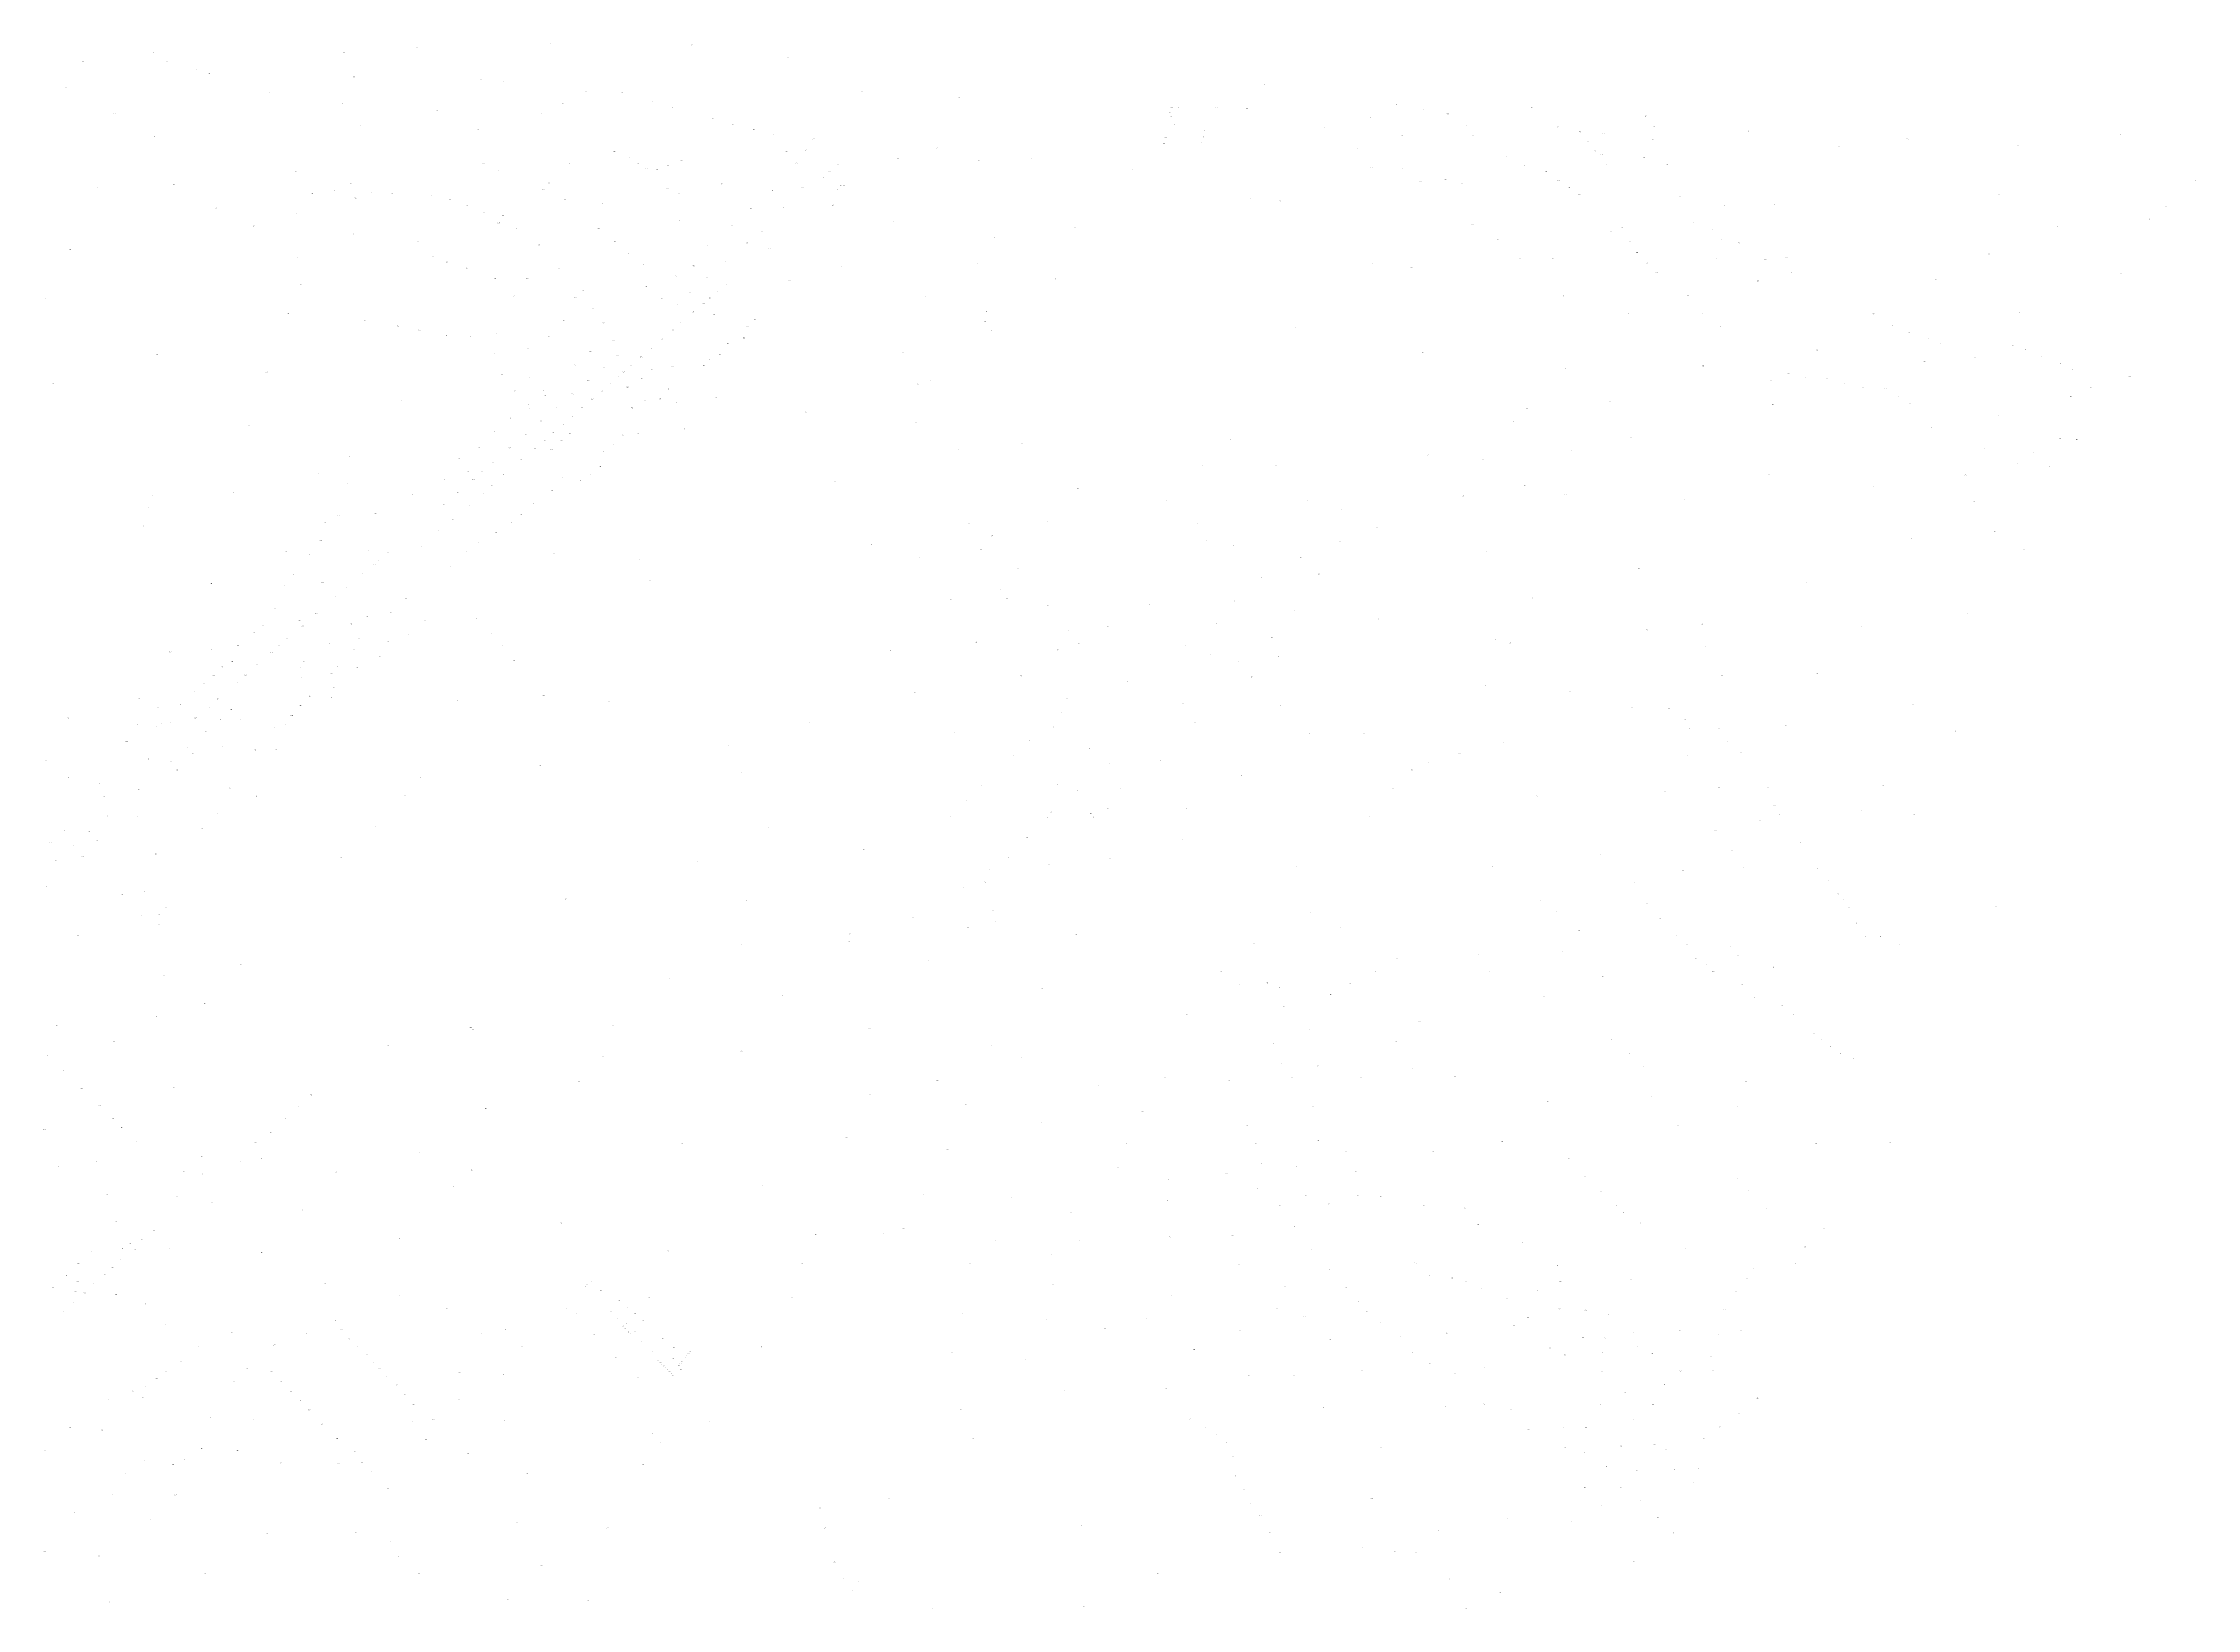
# Model space of a CAD drawing. Extents: x 212852 to 217021, y 173663 to 176722.
# Drawn here: x 214938 to 217021, y 175184 to 176699 of the extents above; entities that cross this region are included whole.
import ezdxf
from ezdxf.enums import TextEntityAlignment as Align

# ---------------------------------------------------------------- set-up
doc = ezdxf.new("R2010")
doc.units = 0
doc.header["$MEASUREMENT"] = 0
doc.layers.add('ADN', color=253, linetype='CONTINUOUS')

msp = doc.modelspace()

# ---------------------------------------------------------------- texts
at = {"layer": 'ADN'}
for s, p in [('654N', (215045.4, 176689.9)), ('648F', (215229.1, 176689.4)), ('645B', (215299.5, 176694.7)), ('635M', (215429, 176698.5)), ('633K', (215565.7, 176696.9)), ('655K', (214976.5, 176680.8)), ('654P', (215058.2, 176680.6)), ('654F', (215073.5, 176678.4)), ('654E', (215085.6, 176672.9)), ('654D', (215098.7, 176669.1)), ('627N', (215657.8, 176684.8)), ('655L', (214960.7, 176655.5)), ('653C', (215157.1, 176651)), ('648E', (215238.4, 176665.9)), ('640E', (215361.2, 176663.5)), ('637B', (215382.6, 176661.9)), ('635F', (215463.6, 176651.9)), ('633M', (215497.8, 176650.7)), ('626H', (215730.2, 176652)), ('213V3', (216118.5, 176658.5)), ('741C', (215007.1, 176630.4)), ('651D', (215227.4, 176640.3)), ('643C', (215318.7, 176633.4)), ('635L', (215420.2, 176630.9)), ('635K', (215440.5, 176640)), ('633G', (215527.7, 176641.9)), ('633C', (215547.2, 176636.4)), ('633D', (215566.3, 176631)), ('629G', (215823.7, 176646.2)), ('3B', (215927.1, 176626.2)), ('709B', (216027.4, 176631.8)), ('437B', (216028.5, 176628.1)), ('709M', (216029.4, 176636.2)), ('700E', (216035.8, 176636.1)), ('213C3', (216072.8, 176636.7)), ('213E3', (216102.5, 176635.4)), ('227L2', (216221.6, 176626.4)), ('227K2', (216246.9, 176639.5)), ('227S', (216273.8, 176634.8)), ('227G2', (216296.3, 176630.1)), ('230C', (216377.7, 176636.2)), ('269V', (216487.8, 176628.3)), ('741B', (215045.6, 176608.7)), ('651F', (215245.2, 176618.9)), ('641D', (215358.8, 176615.7)), ('633E', (215586, 176625.9)), ('627P', (215605.2, 176620)), ('627R', (215624.9, 176615.4)), ('627S', (215644.9, 176610.3)), ('628Z', (215683.1, 176605.9)), ('3D', (215967.7, 176624.6)), ('438A', (216023.5, 176607.2)), ('437G', (216032, 176620.2)), ('709C', (216060, 176607.9)), ('700G', (216061.2, 176614.2)), ('226G', (216177.2, 176617.4)), ('227Y', (216252.5, 176609.5)), ('227H2', (216313.8, 176619)), ('228M', (216321.4, 176609.6)), ('267F2', (216403.7, 176617.6)), ('267G2', (216424.3, 176612.7)), ('267K2', (216447.1, 176611.6)), ('269P', (216494.6, 176605.2)), ('269W', (216496, 176618.1)), ('270M', (216587.2, 176613.7)), ('281A', (216740.9, 176605.9)), ('531F', (216947.3, 176610.2)), ('632G2', (215469.2, 176588.4)), ('632M2', (215490.4, 176594.1)), ('632G3', (215505.9, 176587.7)), ('632F3', (215555.3, 176585.4)), ('628N', (215656.9, 176594)), ('628W', (215675.7, 176595.4)), ('629L', (215764.6, 176587.3)), ('26D', (215802.2, 176597.2)), ('26C', (215843, 176585.1)), ('26A', (215894.2, 176587)), ('119R2', (216022.1, 176601.5)), ('437H', (216033.5, 176597.5)), ('437C', (216058.6, 176602.9)), ('227M2', (216209.1, 176596.8)), ('696K2', (216352.9, 176588.7)), ('267H2', (216432, 176603.9)), ('267L2', (216438.5, 176594.3)), ('267S2', (216445.2, 176590.7)), ('269R', (216486.4, 176588.2)), ('279A', (216674.4, 176599.1)), ('282C', (216847.5, 176599.2)), ('743H', (215182.4, 176574.2)), ('767R4', (215363.8, 176582.6)), ('767G6', (215377.9, 176575.5)), ('767P4', (215408, 176573.2)), ('767X3', (215427.3, 176563.5)), ('632H2', (215446.9, 176582.1)), ('632H3', (215513.8, 176582.6)), ('632K3', (215521.7, 176577.2)), ('632N3', (215531.6, 176576.5)), ('632M3', (215542.2, 176580.5)), ('628V', (215666.7, 176582.7)), ('628T', (215693, 176569.3)), ('628R', (215698.5, 176574.3)), ('628X', (215706.6, 176581.3)), ('4C', (215991.2, 176577)), ('227E2', (216222.8, 176578.8)), ('227C2', (216252.8, 176577.6)), ('227B2', (216269.8, 176565.2)), ('228N', (216294.1, 176566.5)), ('696Z', (216370.7, 176580)), ('696C2', (216391.3, 176574.4)), ('696B2', (216403.4, 176565.7)), ('267R2', (216450.4, 176581.3)), ('271R', (216508.4, 176581.1)), ('530G2', (217019.9, 176565.5)), ('743D', (214990.1, 176559.1)), ('743E', (215064.3, 176562.1)), ('767H2', (215198, 176553.1)), ('767G2', (215220.3, 176555.8)), ('767V2', (215235.7, 176562.9)), ('767W2', (215240.3, 176549)), ('767M5', (215256.2, 176554.5)), ('767P5', (215275.3, 176553.6)), ('767H4', (215295.4, 176553.1)), ('767G4', (215313.9, 176551.6)), ('767N3', (215331.1, 176547.1)), ('767Y3', (215422.1, 176556.9)), ('767Z2', (215442.7, 176548)), ('767A6', (215478.6, 176543.5)), ('632B2', (215542, 176558.2)), ('632A2', (215552.3, 176553)), ('632P2', (215594.4, 176562.4)), ('632X3', (215643.2, 176556)), ('632V3', (215672.1, 176559.3)), ('631N3', (215703.6, 176554)), ('32K', (215706.3, 176556.8)), ('629M', (215709.6, 176560.9)), ('629N', (215713.1, 176561.2)), ('8D', (216105.7, 176549)), ('700B', (216134.5, 176546)), ('696E2', (216310.4, 176563)), ('696P2', (216413.7, 176559.2)), ('696N2', (216423.6, 176552.1)), ('271N', (216521.5, 176550.9)), ('277C', (216612.8, 176542.8)), ('532B', (216829.1, 176552.6)), ('743F', (215104.9, 176539.3)), ('743G', (215141.7, 176521.9)), ('767D5', (215183.3, 176534)), ('767E4', (215348, 176541.8)), ('767F4', (215364.5, 176535.2)), ('767W4', (215378.7, 176524.7)), ('767V4', (215382.6, 176531.8)), ('632R2', (215552.9, 176527.2)), ('632Y3', (215605, 176522.4)), ('632A4', (215622.7, 176538.6)), ('632T3', (215654.2, 176539.9)), ('631T3', (215701.8, 176542.2)), ('32L', (215761, 176526)), ('696H2', (216304.4, 176532.9)), ('696W', (216320.5, 176523.3)), ('693F2', (216535, 176525.6)), ('693E2', (216564, 176541.5)), ('530G', (216975.3, 176528.7)), ('530H', (216990.9, 176540.7)), ('767T6', (215237.7, 176514.2)), ('767L5', (215300.6, 176506.8)), ('767R5', (215395.6, 176519.1)), ('767P6', (215417.7, 176503.4)), ('767Y5', (215475.2, 176519.5)), ('767C3', (215490.6, 176506.7)), ('632Z3', (215579.7, 176503.3)), ('632R3', (215619.5, 176505.4)), ('632S3', (215632.8, 176516.8)), ('27B', (215858.1, 176510.7)), ('25B', (215935.9, 176520.4)), ('696D2', (216344.6, 176508.5)), ('693Y', (216454.3, 176516.4)), ('693X', (216465.4, 176520.6)), ('693G2', (216472.6, 176506.8)), ('273M', (216551.6, 176518.5)), ('273R', (216560.1, 176509.1)), ('276Z', (216578, 176505.5)), ('277L', (216660.1, 176516.5)), ('534', (216886.4, 176520.8)), ('739B', (214964.1, 176499.2)), ('744E', (215183.1, 176491.7)), ('764V', (215315, 176492.4)), ('767B6', (215328.2, 176487)), ('767F5', (215347.2, 176481.2)), ('767T5', (215437, 176480.8)), ('767D3', (215504.9, 176495.2)), ('767S6', (215519.1, 176484.6)), ('767D7', (215567.1, 176483.1)), ('632P3', (215598.8, 176487.5)), ('631M3', (215640.8, 176500.4)), ('70/4', (215710.3, 176482.4)), ('27A', (215841.7, 176485.6)), ('700A', (216223.1, 176485.9)), ('698B', (216261.4, 176482)), ('696L2', (216366.5, 176490.8)), ('696R', (216398, 176490.4)), ('693H2', (216479.3, 176496)), ('693K2', (216488.6, 176486.1)), ('276X', (216555.4, 176490.1)), ('276L2', (216579, 176489.4)), ('276K2', (216603.4, 176489.1)), ('276H2', (216624.1, 176491.7)), ('533', (216819.8, 176494.8)), ('744D', (215187.1, 176465.5)), ('762C', (215238, 176473.6)), ('764Z', (215363.4, 176475.3)), ('764A2', (215375.7, 176471.2)), ('767S5', (215406.3, 176471.2)), ('767D6', (215521, 176463.5)), ('767E7', (215550.3, 176473.4)), ('767B7', (215580.4, 176471.7)), ('631L3', (215597.7, 176465)), ('631V3', (215659.7, 176469.7)), ('24D', (215916.5, 176470.6)), ('693L2', (216498.4, 176476.8)), ('693M2', (216511.1, 176465.3)), ('276G2', (216596.4, 176468.6)), ('276D2', (216628.2, 176477.2)), ('571M', (216768.5, 176470)), ('535', (216947.7, 176475.8)), ('737C', (214941, 176451.8)), ('767X', (215393.4, 176454.2)), ('767H6', (215452.7, 176452.5)), ('767N4', (215459.9, 176459.2)), ('767N', (215469.2, 176442.1)), ('767K7', (215536.4, 176451.9)), ('767F7', (215551.1, 176446.5)), ('767A7', (215564, 176457.6)), ('631F3', (215567, 176438.6)), ('631G3', (215576.8, 176447)), ('631H3', (215582.8, 176452.2)), ('631K3', (215589.7, 176458.2)), ('32F', (215790.5, 176454)), ('32H', (215849.8, 176439)), ('696X', (216408.1, 176454.2)), ('693A2', (216528.2, 176454.5)), ('745B', (215174.9, 176437.3)), ('763P', (215249.1, 176430.3)), ('764W', (215281, 176425.1)), ('764X', (215302, 176421.2)), ('764N', (215376.5, 176417.9)), ('764C', (215441.5, 176430.4)), ('767L6', (215480.2, 176428)), ('631D3', (215546.8, 176421.3)), ('631E3', (215555.5, 176428.8)), ('631Y3', (215586.9, 176436.1)), ('631W3', (215619.6, 176424.7)), ('631P3', (215626.5, 176431.3)), ('38E', (215848.8, 176429.6)), ('38F', (215855.4, 176421)), ('22C', (215978.2, 176417.9)), ('8E', (216149.8, 176423.3)), ('693N2', (216471.8, 176437.3)), ('573P', (216542.2, 176436.9)), ('573R', (216559.6, 176425)), ('571G', (216708, 176436.7)), ('571H', (216726.9, 176425.8)), ('571K', (216742.5, 176418.7)), ('569H', (216809.3, 176427.9)), ('569F', (216849.3, 176437.8)), ('743C', (215048.3, 176397.7)), ('764K', (215327.9, 176415.8)), ('764L', (215351.2, 176414.8)), ('764P', (215374.7, 176399.1)), ('764Y', (215406.8, 176403.4)), ('764D', (215427.1, 176414.9)), ('767C7', (215467.1, 176400.6)), ('767G7', (215489.3, 176411.3)), ('768X3', (215526, 176403.3)), ('631C3', (215536.8, 176412.6)), ('631A4', (215592.8, 176397.4)), ('631Z3', (215600.2, 176408)), ('631X3', (215615.7, 176413.5)), ('70H', (215769.9, 176399.4)), ('849', (216272.2, 176399.3)), ('576S', (216653.2, 176401.9)), ('571N', (216762.2, 176413)), ('701B', (216773.3, 176408.4)), ('565R', (216843.2, 176406.6)), ('565S', (216854.9, 176402.7)), ('745/2B', (215153.7, 176380.7)), ('761C', (215381.8, 176378)), ('767L7', (215452.1, 176387.5)), ('767X6', (215480.3, 176385.4)), ('767Y6', (215493.2, 176396.6)), ('768S3', (215494.5, 176376.3)), ('768T3', (215499.5, 176380.6)), ('768V3', (215506.5, 176386.6)), ('768W3', (215516.3, 176395.1)), ('768Z3', (215526.8, 176383.1)), ('768N4', (215546.6, 176386.3)), ('631S3', (215577, 176386.7)), ('631R3', (215581.9, 176393.1)), ('692R', (216409.5, 176384.3)), ('692L', (216516.5, 176387.6)), ('573N', (216543.3, 176386.4)), ('574G', (216626, 176379)), ('701A', (216757.3, 176390.6)), ('569E', (216806.4, 176395)), ('568G', (216871.3, 176395.3)), ('568H', (216889.1, 176389)), ('568K', (216901, 176382.9)), ('541A3', (216955.4, 176376.5)), ('735A', (214948, 176369.2)), ('765Z', (215394.5, 176362.2)), ('765Y', (215408.6, 176375)), ('765X', (215421.8, 176362.4)), ('765L2', (215424, 176358.1)), ('767H7', (215436.7, 176374.3)), ('767V6', (215449.9, 176359.3)), ('767W6', (215465.1, 176372.3)), ('768P3', (215478.3, 176362.3)), ('768R3', (215486.7, 176369.5)), ('768E4', (215502.9, 176366.2)), ('768Y3', (215517.1, 176374.6)), ('768S2', (215543.3, 176364.2)), ('769B', (215588.6, 176356.3)), ('70G', (215783.7, 176369.1)), ('32G', (215796.5, 176372.4)), ('574K', (216609, 176372.5)), ('576T', (216642.8, 176375.8)), ('576R', (216662.7, 176374.7)), ('577C', (216680.7, 176369.8)), ('579F', (216698, 176365.4)), ('580G', (216719.6, 176364.4)), ('581N', (216732.2, 176356.9)), ('541N2', (216898.7, 176357.1)), ('541P2', (216918.4, 176365.6)), ('761B', (215284.7, 176352.9)), ('765R2', (215390.5, 176336.2)), ('765S', (215407.2, 176349.5)), ('765N2', (215408.6, 176345.3)), ('765H2', (215434.8, 176346.2)), ('768L3', (215450, 176337.9)), ('768M3', (215459.1, 176345.8)), ('768N3', (215469.2, 176354.5)), ('768G4', (215507.4, 176345.8)), ('768F4', (215520.1, 176352.8)), ('768Z2', (215534.7, 176354.5)), ('769E', (215550, 176351.7)), ('70M', (215675.8, 176341.9)), ('21', (216015, 176353.5)), ('20', (216109, 176340.8)), ('692P', (216373.1, 176345.6)), ('692S', (216453.5, 176351.8)), ('574L', (216610.6, 176349)), ('582P', (216743.3, 176349.8)), ('554V', (216828.5, 176338.2)), ('746A', (215137.1, 176328.9)), ('765P2', (215375.2, 176322.6)), ('765F2', (215404.5, 176320.1)), ('765G2', (215419.6, 176333.2)), ('768G3', (215422.7, 176314.4)), ('768H3', (215431.8, 176322.3)), ('768L4', (215439.5, 176314.5)), ('768K3', (215440.9, 176330.1)), ('768A4', (215447.4, 176321.3)), ('768K4', (215498.6, 176319.7)), ('768H4', (215513.5, 176321.5)), ('769D', (215558.1, 176325.5)), ('70/5A', (215782.4, 176332.2)), ('19', (216086.1, 176315.6)), ('692N', (216359.2, 176332.4)), ('692M', (216473.3, 176317.3)), ('582V', (216764.8, 176326.6)), ('565W', (216888.6, 176316.3)), ('541W2', (216904.5, 176315.6)), ('760B', (215234.2, 176299.2)), ('765S2', (215340.6, 176297)), ('765K2', (215359.8, 176307.5)), ('765D2', (215373.1, 176293.2)), ('765E2', (215389.3, 176307.1)), ('766S2', (215400.6, 176295.8)), ('768F3', (215413.5, 176306.5)), ('768C4', (215429.4, 176305.8)), ('768D4', (215479.9, 176303.6)), ('768B4', (215489.9, 176310.4)), ('22/2', (215823.3, 176305.7)), ('42E', (215884.3, 176311.6)), ('18', (216071.6, 176303.9)), ('850C', (216277.6, 176300.3)), ('851B', (216330.9, 176295.7)), ('692T', (216416.6, 176304.4)), ('561L', (216815.7, 176306.7)), ('554T', (216863.3, 176303.2)), ('727D', (214972.3, 176275.8)), ('756F', (215204.8, 176282)), ('756E', (215232.5, 176273)), ('765M2', (215326, 176277)), ('765T2', (215348.4, 176284.3)), ('765B2', (215354.1, 176276.8)), ('765C2', (215362.6, 176284.1)), ('766R2', (215384.1, 176281.7)), ('768M4', (215439.4, 176279)), ('768W', (215457.2, 176275.6)), ('768P', (215466.9, 176281.9)), ('768R', (215476.6, 176289.5)), ('70P', (215703.8, 176275.1)), ('17', (216059.1, 176290.8)), ('9A', (216130.2, 176290.3)), ('575D', (216607.6, 176281.5)), ('559E', (216797.1, 176281.1)), ('561G', (216847.8, 176292.1)), ('554S', (216878.3, 176289.1)), ('552G', (216904.4, 176288.3)), ('734A', (215043.1, 176261.6)), ('746/2A', (215122.4, 176264.1)), ('759E', (215294.7, 176262.1)), ('759D', (215325.8, 176252.5)), ('765A2', (215339.1, 176263.9)), ('766E2', (215349.8, 176251.9)), ('766F2', (215363.3, 176263.5)), ('766G2', (215371.7, 176270.8)), ('766V2', (215412.6, 176253.3)), ('766W2', (215430.3, 176265.9)), ('43H', (215938.4, 176267.9)), ('16', (216024.3, 176256.1)), ('10', (216160.9, 176256.1)), ('851A', (216311.1, 176260.8)), ('699A', (216370.8, 176271)), ('684E', (216410.3, 176262.5)), ('692F', (216525, 176257.4)), ('583B', (216707.9, 176270.2)), ('559D', (216805.5, 176255.2)), ('733', (215035, 176231.8)), ('734B', (215040.1, 176249.9)), ('755A4', (215210.8, 176235)), ('755Y3', (215223.8, 176241.9)), ('756D', (215259.6, 176243.9)), ('758S', (215334.1, 176238.3)), ('766T2', (215390.9, 176235.4)), ('766L2', (215400.2, 176242.6)), ('45/2G', (215833.5, 176234.5)), ('43G', (215909.8, 176235.7)), ('15', (216053.7, 176233.9)), ('11A', (216193.6, 176247.8)), ('853A', (216335.8, 176242.9)), ('755B4', (215206.4, 176217.8)), ('757N', (215303.7, 176212.2)), ('758R', (215321.2, 176227.2)), ('758V', (215358.8, 176215.5)), ('766M2', (215375.9, 176225.2)), ('67L', (215738.8, 176214)), ('43M', (215855.9, 176222)), ('14D', (216063.4, 176217.7)), ('14C', (216089.4, 176213)), ('11B', (216192.4, 176216.8)), ('850B', (216228.5, 176229.9)), ('584B', (216745.3, 176220)), ('558', (216794.8, 176209.7)), ('559A', (216825.3, 176226.5)), ('755A3', (215172.8, 176207.2)), ('755D4', (215195.1, 176204.5)), ('755Z3', (215253, 176208.3)), ('755V3', (215258.2, 176194.7)), ('755W3', (215262.1, 176198)), ('755X3', (215271.3, 176205.8)), ('757P', (215332.9, 176192.3)), ('758T', (215347.8, 176206.7)), ('71D', (215432.5, 176204.6)), ('71G', (215514.9, 176199.3)), ('67F', (215786, 176201.8)), ('45/2H', (215845, 176209.3)), ('45/2P', (215881, 176190.6)), ('44C', (215961.8, 176204.2)), ('12A', (216154.1, 176201.1)), ('855F', (216334.2, 176207)), ('684C', (216481.1, 176190.4)), ('555D', (216854.2, 176209.3)), ('732C', (215031, 176186.5)), ('747F2', (215100.9, 176175.9)), ('755F4', (215171.8, 176174.7)), ('755C4', (215180.2, 176185)), ('755E4', (215208, 176177.2)), ('755S3', (215231.7, 176172.3)), ('755T3', (215247.2, 176185.5)), ('754P', (215313.1, 176172.2)), ('71K', (215524.9, 176178.8)), ('67E', (215863.7, 176170)), ('13D', (216115.9, 176182.1)), ('12B', (216171.8, 176185.4)), ('585', (216642.8, 176176.8)), ('747R2', (215161.9, 176151.6)), ('755P3', (215211.7, 176155.1)), ('755R3', (215221.1, 176163.2)), ('754Z', (215273.9, 176148.3)), ('754X', (215289, 176161.4)), ('67R', (215815.6, 176160.6)), ('67/2C', (215870, 176161.5)), ('48D', (215909.5, 176155)), ('50B', (216007.4, 176156.2)), ('13K', (216090.4, 176159.2)), ('13E', (216147.8, 176150)), ('855H', (216378.6, 176162.1)), ('747M2', (215142.2, 176128.4)), ('747N2', (215150.3, 176135.5)), ('747S2', (215185.7, 176140.2)), ('747C2', (215189.1, 176135)), ('755N3', (215202.3, 176146.9)), ('754L', (215236.1, 176136.9)), ('754W', (215251.4, 176144.5)), ('754A2', (215291.7, 176126.5)), ('754Y', (215307.8, 176140.4)), ('122H', (215356.7, 176141.9)), ('122G', (215372.6, 176127.4)), ('67P', (215724.8, 176146.1)), ('49F', (215930.1, 176130.9)), ('50A', (215967.5, 176134.2)), ('13G', (216072.9, 176137.2)), ('835E', (216229, 176141.8)), ('683A', (216489.1, 176131.1)), ('682B', (216542.3, 176137)), ('586A', (216696.6, 176134.9)), ('557', (216799.4, 176146.8)), ('724D', (214969.4, 176107.1)), ('724A3', (215061, 176109.8)), ('724B3', (215100.8, 176112.6)), ('747P2', (215126.4, 176116.3)), ('747H2', (215158.6, 176109.3)), ('747K2', (215166.4, 176116.1)), ('747L2', (215174, 176122.6)), ('749X', (215214.7, 176117.7)), ('749T', (215238.8, 176112.2)), ('754M', (215243.2, 176123.3)), ('754E', (215263.6, 176105.5)), ('754H', (215271.6, 176120)), ('122L', (215382.4, 176116.2)), ('67S', (215757.5, 176110.8)), ('67/2F', (215840.4, 176119.6)), ('49G', (215919.1, 176111.8)), ('49D', (215940, 176117.9)), ('54F', (216042.2, 176115.9)), ('54H', (216067, 176107.1)), ('13L', (216126.3, 176123.8)), ('13M', (216132.6, 176105.7)), ('842F', (216341.8, 176122)), ('855G', (216357.2, 176118.5)), ('682A', (216544.6, 176114.9)), ('724C', (215006.5, 176094.6)), ('724G4', (215102.5, 176087.3)), ('724C4', (215111.5, 176095.3)), ('724D4', (215120.6, 176100.9)), ('724Z3', (215133.5, 176087.7)), ('724A4', (215144.8, 176097.5)), ('749Y', (215186.4, 176094.5)), ('749C2', (215188.3, 176085.8)), ('749E2', (215190.3, 176100.4)), ('749M2', (215216.6, 176088.9)), ('749H2', (215223.2, 176095.7)), ('749W', (215241.6, 176094.7)), ('122K', (215393.5, 176101.5)), ('66F2', (215883.8, 176086.6)), ('13N', (216094, 176100.4)), ('13P', (216106.7, 176085.7)), ('681A', (216561.6, 176087.3)), ('586B', (216653.2, 176088.9)), ('724M3', (215031.1, 176064.9)), ('724B4', (215084.4, 176071.7)), ('724H4', (215093.8, 176079.4)), ('724T3', (215106.6, 176064.4)), ('724V3', (215115.6, 176072.3)), ('724W3', (215124.7, 176080.1)), ('749L2', (215195.6, 176067.4)), ('749Z', (215216.7, 176065.6)), ('749F2', (215219.2, 176075.6)), ('119M2', (215422.2, 176067.7)), ('67/2G', (215781, 176070.5)), ('66D2', (215928.2, 176065.1)), ('53F', (215986.4, 176081.5)), ('842D', (216333.2, 176077.8)), ('855E', (216414.7, 176071.3)), ('587', (216697.2, 176068.5)), ('705', (214962.4, 176046)), ('724L3', (215049.1, 176055.9)), ('724E4', (215070.5, 176058.8)), ('724R3', (215085.6, 176046)), ('724S3', (215097.7, 176056.6)), ('723Z', (215109.2, 176044.8)), ('722H', (215119.8, 176054.2)), ('722K', (215129.8, 176044.9)), ('722/2B', (215178.5, 176048.6)), ('749N2', (215186.7, 176057.9)), ('119Z', (215338.5, 176063)), ('119X', (215485.1, 176062.1)), ('74E', (215906.1, 176048.2)), ('66H', (215922.8, 176051.9)), ('54K', (216040.3, 176060)), ('835C', (216134.8, 176058.1)), ('856', (216474.9, 176056.6)), ('857A', (216510.4, 176055)), ('857B', (216525.6, 176044.8)), ('588A', (216746.7, 176059.1)), ('724F4', (215018.8, 176023.1)), ('724Y3', (215029.8, 176039.8)), ('724N', (215047.5, 176038.1)), ('724Z', (215053.1, 176040.7)), ('724Y2', (215061.9, 176041.7)), ('723Y', (215095.5, 176032.8)), ('722/2D', (215161.5, 176036.5)), ('722/2C', (215172.8, 176039.9)), ('73R', (215679.4, 176041.6)), ('74F2', (215819.6, 176032.4)), ('74M', (215891.9, 176024)), ('74L', (215915.3, 176037.3)), ('54L', (216051.8, 176041.7)), ('831C', (216163.4, 176031.2)), ('832B', (216215.2, 176031.2)), ('842B', (216350, 176021.9)), ('858', (216529.7, 176035.6)), ('871', (216558.4, 176036.1)), ('872', (216567.1, 176023.7)), ('680', (216623.4, 176038.9)), ('588B', (216787.7, 176033.5)), ('706L', (214940.7, 176004.6)), ('724N3', (215039.4, 176006.4)), ('724P3', (215049.5, 176014.9)), ('723W', (215061.9, 176003.9)), ('723X', (215078.2, 176017.9)), ('723C2', (215082.5, 176011.9)), ('723B2', (215110.8, 176018.5)), ('723A2', (215143, 176015.1)), ('722G', (215163.2, 176015.7)), ('73P', (215601.5, 176019.4)), ('74N', (215876.9, 176009.8)), ('64M', (215949.4, 176016.7)), ('63C', (215969.8, 176001.8)), ('829C', (216018.4, 176005.2)), ('834A', (216277.5, 176003)), ('837A', (216290.4, 176010.1)), ('836E', (216307.7, 176011.4)), ('859', (216527.8, 176009.7)), ('873', (216579.7, 176012.6)), ('706T', (214962, 175988.7)), ('707K', (214992.7, 175982.9)), ('723V', (215046.1, 175990.4)), ('723D2', (215067.6, 175995.8)), ('722F', (215146.6, 175987.5)), ('119L2', (215303, 175988.5)), ('119N2', (215418.8, 176000.5)), ('73N', (215613.3, 175993.7)), ('74R', (215846.3, 175981)), ('74P', (215861.6, 175995.5)), ('60E2', (215919.2, 175981.4)), ('829L', (216045.6, 175996.6)), ('827F', (216096.7, 175990.7)), ('833A', (216261.7, 175995.8)), ('874', (216594.2, 175992.1)), ('588C', (216717.7, 175980.4)), ('707H', (214997.4, 175970.3)), ('710L', (215015.5, 175964.3)), ('723T', (215030.4, 175977)), ('723E2', (215043.2, 175963.1)), ('723F2', (215057.5, 175975.9)), ('721F', (215118.7, 175978.4)), ('721G', (215144.2, 175970.7)), ('119K2', (215288.6, 175971.4)), ('74S', (215830.9, 175966.8)), ('60D2', (215938.5, 175975.7)), ('55C', (215980.2, 175977.7)), ('832A', (216243.2, 175977.9)), ('841A', (216382.6, 175970.7)), ('861A', (216506.7, 175974.9)), ('870C', (216558.6, 175979)), ('875', (216606.4, 175979.2)), ('876/2', (216612.2, 175961.3)), ('714N', (215000.4, 175951.3)), ('710M', (215029.1, 175950.4)), ('720C', (215091.6, 175939.1)), ('721E', (215105.7, 175953.7)), ('119C2', (215259.4, 175940.8)), ('73S', (215638.7, 175940.2)), ('74T', (215815.9, 175950.4)), ('60F2', (215909.1, 175949.7)), ('60G2', (215913.3, 175955.1)), ('57H', (215951, 175953.8)), ('58B', (215954, 175950.3)), ('56A', (215967.8, 175958.3)), ('829H', (216044, 175958.6)), ('831A', (216221, 175950.3)), ('876', (216598, 175947.3)), ('880', (216617.1, 175952.9)), ('679', (216697.1, 175956.1)), ('588D', (216747.7, 175952.5)), ('706P', (214945.1, 175925.3)), ('706R', (214958.8, 175937.1)), ('701R3', (214967.2, 175922.8)), ('711F', (214982.7, 175936.1)), ('711G', (214990.3, 175927.5)), ('74H2', (215731.6, 175919)), ('60C2', (215889.6, 175930.6)), ('829E', (216039.5, 175928.7)), ('870B', (216555.3, 175937.6)), ('869', (216570.9, 175918)), ('881', (216637.4, 175925.3)), ('701P3', (214950.1, 175908.1)), ('701W3', (214976.2, 175912.2)), ('714P', (215046.9, 175914.5)), ('119D2', (215226.1, 175910.9)), ('120Y2', (215570.9, 175907.3)), ('60W', (215853.5, 175899.6)), ('60M', (215871.8, 175911.1)), ('57G', (215911.2, 175904.3)), ('776R', (215969.8, 175910.5)), ('827E', (216150.7, 175902.7)), ('820', (216339.7, 175902.6)), ('855D', (216444.9, 175913.8)), ('865A', (216524.2, 175898.7)), ('877/2A', (216581.6, 175901.1)), ('882', (216654, 175900.3)), ('701V3', (214941.8, 175883.6)), ('716P', (215035.8, 175878)), ('717N', (215065.2, 175883.1)), ('119E2', (215207.9, 175892.6)), ('60T', (215828.1, 175882.4)), ('60X', (215849.2, 175887.4)), ('821', (216260.7, 175894.1)), ('862', (216476.5, 175887.3)), ('883', (216663.8, 175889.2)), ('701D3', (215014.4, 175875.5)), ('716M', (215049.8, 175855.8)), ('716N', (215057, 175863.1)), ('120A5', (215443.8, 175871.1)), ('120V4', (215618.1, 175869.9)), ('60V', (215856.7, 175860.2)), ('822B', (216164.3, 175857.4)), ('974G', (216386.4, 175869.7)), ('974D', (216401.9, 175859.5)), ('863', (216489.3, 175867)), ('884', (216673.9, 175875.8)), ('885', (216679.7, 175870.4)), ('886', (216684.7, 175862.8)), ('678', (216826.9, 175863.8)), ('701X3', (214971.4, 175835.6)), ('701R2', (215033.8, 175854.6)), ('701N', (215049.5, 175846.3)), ('119F2', (215174.7, 175851.5)), ('75K2', (215718.1, 175837.2)), ('75L2', (215779.3, 175852.8)), ('75D2', (215832.2, 175843.1)), ('57E', (215859.8, 175848.9)), ('776N', (215937.2, 175836.8)), ('822A', (216192.3, 175843.2)), ('819', (216288.9, 175837.3)), ('973C', (216423, 175840.4)), ('864', (216502, 175852)), ('866', (216517, 175836.1)), ('887', (216691.6, 175847.9)), ('888A', (216700.7, 175835.1)), ('890', (216715.1, 175834.6)), ('120Z4', (215614, 175827.3)), ('75H2', (215717.5, 175830.2)), ('823D', (216109.1, 175828.3)), ('818B', (216246.8, 175813.6)), ('974F', (216326.9, 175817)), ('973D', (216407.7, 175820.3)), ('867', (216528, 175827.3)), ('877A', (216570.2, 175825)), ('879', (216576.7, 175816.6)), ('891', (216732.8, 175827.4)), ('142B', (215054.9, 175797.4)), ('125B', (215129.2, 175807.3)), ('113M', (215544, 175793.8)), ('77Z', (215795, 175811.4)), ('824C', (216077, 175800.7)), ('817B', (216226, 175800.9)), ('974E', (216337.2, 175801.1)), ('973A', (216446.2, 175796.3)), ('868', (216536.1, 175813.4)), ('878', (216546.2, 175807.3)), ('877/2B', (216553, 175800.7)), ('944', (216611.3, 175805.2)), ('77Y', (215653.1, 175777.9)), ('77A2', (215835.9, 175790)), ('776P', (215903.7, 175784.3)), ('825E', (216095.4, 175788.7)), ('815N', (216122, 175789.7)), ('815S', (216133.9, 175785.4)), ('816B', (216182.9, 175778.8)), ('817C', (216202, 175789.1)), ('975', (216389.4, 175776.8)), ('945/2', (216580.8, 175788.1)), ('945', (216593.2, 175775.6)), ('143A', (215048.3, 175757.5)), ('142C', (215094.4, 175770.2)), ('777B', (215902, 175752.6)), ('777D', (216010.6, 175762.2)), ('806P', (216044.4, 175759)), ('815R', (216137.5, 175766.9)), ('974B', (216269, 175752.6)), ('943', (216619.9, 175767.8)), ('942', (216630.8, 175759.4)), ('146C', (214951.3, 175748.6)), ('144D', (215006.5, 175733)), ('120H3', (215351.4, 175747)), ('120G3', (215353.3, 175745)), ('113P', (215489.3, 175748.8)), ('77B2', (215737.1, 175745.4)), ('815P', (216128.2, 175731.5)), ('814N', (216162.5, 175745)), ('978A', (216246.2, 175733.1)), ('972', (216441.6, 175749.3)), ('971', (216454.3, 175735.4)), ('941', (216643.1, 175746.4)), ('940', (216650.9, 175741.1)), ('939', (216657.7, 175735.1)), ('144E', (214942.1, 175720)), ('120C4', (215272, 175729.2)), ('113T', (215439.3, 175729.4)), ('113W', (215479.1, 175718.8)), ('79B3', (215613.4, 175724.1)), ('775', (215855.2, 175729.7)), ('778A', (215883.4, 175718.2)), ('778B', (215963.6, 175719.7)), ('814L', (216135.2, 175712)), ('812H', (216171.5, 175709.5)), ('958B', (216471.7, 175722)), ('938', (216666.4, 175728.5)), ('937A', (216676.5, 175721.4)), ('935', (216688.4, 175717)), ('144F', (214957.6, 175705.1)), ('145K2', (215064.9, 175689)), ('113V', (215456.3, 175694.3)), ('79Y2', (215802.9, 175695.3)), ('780D', (215958.4, 175690.9)), ('780C', (216023.1, 175698.7)), ('806A2', (216084.8, 175695.2)), ('812K', (216145.9, 175698.5)), ('810F', (216213, 175698.7)), ('977A', (216262, 175707.5)), ('976C', (216303.3, 175699.2)), ('958D', (216486, 175708.7)), ('519B', (216584.8, 175694.3)), ('145M2', (214975.3, 175688)), ('145N2', (214992.5, 175671.2)), ('133C2', (215184.8, 175670)), ('133D2', (215197, 175681.4)), ('120B5', (215366.3, 175668.5)), ('79Z2', (215737.7, 175682)), ('774A', (215830.5, 175672.4)), ('810G', (216166.3, 175670)), ('966C', (216393.5, 175675.4)), ('947', (216480.5, 175687.7)), ('948', (216493.1, 175680)), ('519C', (216576.9, 175670.5)), ('148W2', (214939, 175648)), ('145E2', (215005.5, 175658.6)), ('141E', (215014, 175650.3)), ('137X', (215172.9, 175659)), ('778C', (215903.8, 175655.2)), ('783C', (216001.3, 175665.3)), ('806Z', (216102.6, 175652.5)), ('949A', (216518.5, 175652.3)), ('141L', (215028.9, 175636.9)), ('137V', (215143.5, 175635.7)), ('137W', (215157.8, 175645.4)), ('126K', (215291.2, 175639.8)), ('110K', (215555.7, 175634.4)), ('79K3', (215714.9, 175640.4)), ('773A', (215812.7, 175628.9)), ('784C', (215986, 175634.6)), ('806G', (216111.2, 175634.9)), ('808D', (216171.2, 175637.6)), ('979H', (216197.9, 175627.1)), ('979F', (216282.5, 175626.9)), ('966B', (216348.9, 175636.4)), ('518B', (216652.7, 175634.8)), ('511D', (216724.1, 175635.6)), ('436A', (214953.1, 175612.6)), ('174M', (214990, 175617.2)), ('137C2', (215073.9, 175607.5)), ('137D2', (215091.3, 175622.2)), ('137S', (215128.3, 175617.2)), ('137T', (215149.4, 175620.3)), ('133A2', (215221.3, 175607.1)), ('126H', (215301.4, 175626.2)), ('128E', (215352.6, 175609)), ('787C', (215977.1, 175611.6)), ('806H', (216116.3, 175615.3)), ('806/2C', (216150.2, 175612.3)), ('979E', (216207.7, 175607.5)), ('958E', (216413.4, 175619.5)), ('951', (216554.8, 175618.4)), ('174N', (214977.8, 175587.7)), ('174/3', (214999.9, 175584.9)), ('119S2', (215046.4, 175594.1)), ('137E2', (215093, 175605.1)), ('128F', (215334.3, 175593)), ('79M3', (215633.8, 175593.9)), ('79L3', (215698, 175586.5)), ('772B', (215789.2, 175585.6)), ('788', (215928.6, 175585)), ('789A', (216026.1, 175599.5)), ('806T', (216082.5, 175605.3)), ('806S', (216112.8, 175591)), ('806/2B', (216159, 175584.6)), ('956E', (216429.3, 175602.4)), ('956F', (216444.5, 175588.4)), ('520', (216576, 175600.8)), ('521', (216587.6, 175589.1)), ('137P', (215067.5, 175583.3)), ('137N', (215101.8, 175577.2)), ('133Z', (215189.3, 175570.3)), ('772A', (215873.5, 175582)), ('793', (215932.2, 175568.1)), ('792A', (216025.2, 175579.8)), ('806L', (216133.6, 175574.5)), ('979/2', (216181.3, 175576.1)), ('979C', (216209.4, 175584.4)), ('979G', (216231.7, 175583.4)), ('961G', (216273.2, 175574.1)), ('965E', (216313.2, 175572.2)), ('955', (216460, 175574.8)), ('954', (216466.8, 175568)), ('522', (216604.7, 175571.8)), ('174/2B', (215008.5, 175558.9)), ('179N3', (215044.8, 175550.6)), ('109M', (215438.8, 175557.7)), ('79E3', (215685.2, 175546.8)), ('79G3', (215749.7, 175547.2)), ('770C', (215770.2, 175552.5)), ('803A', (216027.9, 175544.1)), ('806X', (216088.2, 175545.7)), ('806Y', (216148.4, 175554.2)), ('965G', (216325.7, 175556.1)), ('952L', (216482, 175557.7)), ('952K', (216508.8, 175549.8)), ('526A', (216660, 175552.7)), ('179G3', (214984.8, 175530.5)), ('179A4', (215013.1, 175522.1)), ('179B3', (215015.3, 175533.2)), ('179C3', (215017.6, 175535.3)), ('179S2', (215022, 175537.7)), ('179A3', (215027.2, 175532.1)), ('179A2', (215033.5, 175541.5)), ('179X2', (215060.3, 175533.4)), ('133B2', (215149.7, 175529.3)), ('105S', (215282.5, 175542.5)), ('82H', (215542.4, 175530.7)), ('771B', (215858.5, 175541.1)), ('795', (215913.1, 175526.9)), ('794', (215940.4, 175540.3)), ('980S', (216164.4, 175532.1)), ('958S', (216369.3, 175538.7)), ('537C', (216527.3, 175532.7)), ('528C', (216642.4, 175534.5)), ('179H2', (214960.1, 175507.1)), ('179F3', (214972, 175518.3)), ('179H3', (214997.4, 175508)), ('179M2', (215004.8, 175514.8)), ('83B4', (215467.7, 175501.5)), ('79D3', (215672, 175518.8)), ('770B', (215834.4, 175518.8)), ('806W', (216094.3, 175517.9)), ('980R', (216182, 175512.9)), ('959G', (216265.3, 175519.1)), ('959L', (216278.6, 175506.9)), ('958H', (216300.2, 175504.5)), ('958W', (216313.4, 175501.5)), ('958R', (216402.3, 175516.4)), ('538', (216473.6, 175502.7)), ('536K', (216586, 175504.1)), ('536N', (216591.7, 175513.7)), ('532K', (216615.2, 175510.2)), ('532H', (216632.5, 175518.4)), ('179G2', (214947.5, 175495.2)), ('179R3', (214967.7, 175481.1)), ('179E3', (214969.2, 175491.1)), ('179D2', (214971.2, 175501)), ('179D3', (214978, 175490)), ('179T', (214987.4, 175499)), ('179W2', (215008.9, 175488.7)), ('104H7', (215210.6, 175499.5)), ('105R', (215282.5, 175487.3)), ('83X3', (215462.7, 175496.3)), ('83Y3', (215464.2, 175498.2)), ('83A4', (215477.3, 175492.2)), ('83Z3', (215484.7, 175485.6)), ('83C2', (215495.1, 175482.5)), ('83V', (215524, 175485.4)), ('81L', (215558.5, 175487.2)), ('86S', (215662.3, 175485.9)), ('796', (215914.3, 175498.1)), ('801A', (216029.8, 175487.9)), ('981G', (216139.3, 175495.9)), ('980P', (216197.9, 175495.1)), ('980N', (216209.9, 175481.6)), ('958V', (216329.1, 175494.4)), ('958T', (216353.7, 175484.6)), ('953F2', (216383.8, 175492.7)), ('953C2', (216405.2, 175500.9)), ('537D', (216535.1, 175490.2)), ('534F', (216575.7, 175491.1)), ('179N', (214957.9, 175472.5)), ('179Y3', (215037, 175479.3)), ('179Z3', (215055.8, 175459.8)), ('177G', (215108.1, 175468.6)), ('104K6', (215220.4, 175463.5)), ('105P', (215328.2, 175474.8)), ('107D', (215444, 175475)), ('107E', (215454.1, 175469.8)), ('83D2', (215487, 175472.5)), ('83F2', (215494.5, 175465.6)), ('83H2', (215502.7, 175460.3)), ('83E2', (215502.9, 175476.3)), ('83G2', (215510.7, 175470)), ('83K2', (215518.5, 175463.7)), ('768A', (215826.7, 175470.5)), ('797', (215907.9, 175464.1)), ('800B', (216004.7, 175465.4)), ('981F', (216131.4, 175474.7)), ('981H', (216157.9, 175467.6)), ('980M', (216218, 175472.4)), ('980B', (216231, 175461)), ('953G2', (216373.9, 175466.1)), ('953H2', (216404.7, 175474.5)), ('953D2', (216429.8, 175473.6)), ('953Z', (216452, 175469.4)), ('537E', (216564.1, 175473.7)), ('177V', (215120.3, 175451.6)), ('218W', (215161.6, 175439.8)), ('104F6', (215193.5, 175450.7)), ('104C7', (215226.3, 175454.8)), ('104Z6', (215234.5, 175445.5)), ('101G', (215362.3, 175450.5)), ('101L', (215385.3, 175454.5)), ('99E', (215470.7, 175450)), ('83W3', (215498.6, 175458)), ('83V3', (215500.6, 175455.9)), ('83T3', (215502.4, 175454.1)), ('83S3', (215504.1, 175452.3)), ('83R3', (215505.8, 175450.5)), ('83L2', (215510.2, 175452.9)), ('83N2', (215517.4, 175443.1)), ('83M2', (215526.5, 175454.7)), ('83P2', (215537.5, 175445.8)), ('800C', (215965.5, 175455.5)), ('981E', (216095.8, 175454.1)), ('980F', (216183, 175444.9)), ('984N', (216249.7, 175447.8)), ('985N', (216295.5, 175451.3)), ('953L', (216360.6, 175458.8)), ('953B2', (216427.1, 175447.2)), ('544N', (216448.9, 175446.4)), ('544D', (216476.7, 175451.8)), ('539F', (216520.7, 175453.4)), ('537G', (216559.2, 175449.5)), ('537/2C', (216580.1, 175454.3)), ('177S', (215071.2, 175424.3)), ('177T', (215089.2, 175438.6)), ('218C2', (215150.7, 175430.8)), ('104D7', (215242.6, 175438)), ('104V5', (215250.5, 175430.5)), ('104H4', (215257.8, 175422.4)), ('101K', (215400.7, 175438.6)), ('98S', (215492, 175428)), ('83R2', (215527.8, 175433.5)), ('83P3', (215533, 175425.1)), ('83N3', (215535.1, 175423)), ('83M3', (215536.8, 175421.2)), ('83L3', (215538.6, 175419.4)), ('83T2', (215547.6, 175426.1)), ('83S2', (215547.9, 175437.5)), ('83D3', (215552.7, 175420.1)), ('83C3', (215554.3, 175422.1)), ('83B3', (215555.9, 175424)), ('83A3', (215557.4, 175426)), ('83Z2', (215559, 175427.9)), ('83Y2', (215560.6, 175429.9)), ('83X2', (215562.1, 175431.8)), ('83W2', (215563.7, 175433.8)), ('88F', (215632.8, 175437.7)), ('767A', (215816.8, 175432.4)), ('798', (215887.9, 175426)), ('744C', (216051, 175435.5)), ('985P', (216261.9, 175432.4)), ('985R', (216278.9, 175421.5)), ('953K2', (216394.9, 175436.8)), ('953L2', (216409.2, 175430)), ('544G', (216445.3, 175432.5)), ('544L', (216479.8, 175438.6)), ('544M', (216493.9, 175431.3)), ('541G', (216551.5, 175428.4)), ('177N', (215038, 175399.9)), ('177R', (215047.6, 175407.2)), ('177P', (215057, 175414.4)), ('217A', (215122.3, 175404.1)), ('218D2', (215135.1, 175417)), ('218X', (215159, 175414)), ('218E2', (215168.3, 175404.1)), ('104E4', (215263.2, 175416.9)), ('104Y6', (215270.1, 175409.5)), ('104G7', (215279.8, 175401.1)), ('104L7', (215340.6, 175413.3)), ('104N7', (215382.7, 175411.2)), ('98T', (215513.1, 175407.9)), ('83K3', (215540.3, 175417.6)), ('83H3', (215542, 175415.8)), ('83G3', (215543.8, 175414)), ('83F3', (215545.5, 175412.2)), ('83E3', (215547.2, 175410.4)), ('83V2', (215554.7, 175416.1)), ('766', (215818, 175409)), ('743K', (216023.8, 175397.7)), ('981K', (216104.4, 175410.1)), ('982', (216147.8, 175410.6)), ('984M', (216213.9, 175415.1)), ('986P', (216276.8, 175398.6)), ('989S', (216303.2, 175412.2)), ('989T', (216331.8, 175417.7)), ('545R', (216428, 175413.7)), ('545S', (216445.6, 175414.4)), ('552F', (216455.7, 175404.8)), ('543B', (216505.8, 175401.4)), ('543C', (216521.5, 175414.5)), ('541F', (216552.5, 175415.4)), ('178D', (215001.1, 175386.7)), ('177L', (215024.9, 175395.3)), ('177M', (215034.1, 175388.6)), ('218B2', (215177.4, 175394.9)), ('218Z', (215186.4, 175385.8)), ('218A2', (215195.4, 175376.8)), ('104P6', (215287.6, 175391.7)), ('104N6', (215296.5, 175382.4)), ('104W7', (215340.6, 175387.3)), ('100H', (215437.1, 175386.1)), ('765B', (215825.8, 175377.1)), ('747', (215925.4, 175396.1)), ('983', (216176.5, 175379.4)), ('989N', (216294.2, 175380.1)), ('990L', (216331.7, 175382.7)), ('990M', (216357.8, 175377.7)), ('549D', (216444.4, 175382.5)), ('549C', (216468.1, 175393.5)), ('553D', (216494.6, 175382.4)), ('611K', (216595.8, 175388.5)), ('178R', (214964.5, 175360.1)), ('178P', (214995, 175357.6)), ('217B', (215099.7, 175369.6)), ('217H', (215140.9, 175367.2)), ('219G', (215207.9, 175363.4)), ('104V7', (215295.8, 175365.7)), ('104S7', (215315.7, 175367.9)), ('104X7', (215327.8, 175375.4)), ('100G', (215383.8, 175366.4)), ('85N', (215582.4, 175365.7)), ('743H', (216047, 175368.2)), ('743G', (216061.9, 175360.3)), ('565F', (216374.5, 175358)), ('564G', (216408.5, 175359.6)), ('564H', (216430.1, 175359.7)), ('556L', (216476.1, 175367.4)), ('607D', (216560.2, 175360.4)), ('607C', (216578.1, 175373.1)), ('178L', (214939.8, 175337.8)), ('215E', (215091.1, 175339.7)), ('217F', (215125.9, 175337.8)), ('219H', (215222.3, 175349.5)), ('223R', (215239.5, 175336.8)), ('104T7', (215308.3, 175348.1)), ('104B7', (215349.2, 175334.6)), ('91Z', (215527.3, 175353.9)), ('91A2', (215535.2, 175345.5)), ('765A', (215837.3, 175349.2)), ('748', (215973.6, 175355.4)), ('741H', (216072.5, 175353.4)), ('741G', (216082.2, 175346)), ('986N', (216232.4, 175340.3)), ('564F', (216409.8, 175340.9)), ('562F', (216429.2, 175335.4)), ('558/2', (216464.2, 175342.1)), ('605R', (216496.4, 175343.5)), ('605S', (216507.5, 175338.3)), ('605T', (216520.7, 175341.1)), ('607E', (216543.8, 175349.5)), ('214F', (215017.5, 175315.6)), ('214G', (215035.5, 175328.6)), ('215G', (215063.7, 175324.3)), ('215F', (215075.1, 175328.9)), ('217K', (215168, 175325.6)), ('223S', (215223.7, 175325)), ('224M', (215246.7, 175325.9)), ('224L', (215255, 175317.7)), ('98W', (215406.4, 175315.3)), ('91C2', (215518.3, 175323.9)), ('764', (215886.7, 175319.7)), ('739A', (216089.1, 175332.2)), ('558D', (216449.7, 175322)), ('559K', (216479.5, 175318.3)), ('603L', (216516, 175319)), ('603M', (216538.5, 175320.3)), ('214H', (215004.9, 175295.2)), ('213/2G', (215066.4, 175294.6)), ('226E', (215271.3, 175300.6)), ('738A', (216091.4, 175313)), ('736B', (216099.4, 175300)), ('558E', (216428.8, 175301.7)), ('559H', (216463.8, 175302.1)), ('603N', (216534.3, 175306.7)), ('214C', (214967.9, 175277.6)), ('214D', (214983.2, 175287.4)), ('36B', (215689.4, 175282.1)), ('1B', (215756.2, 175291.5)), ('736C', (216105.2, 175286.5)), ('733A', (216115.3, 175274.6)), ('986M', (216222.8, 175291.5)), ('583B', (216354.6, 175272.3)), ('559E', (216445.5, 175285)), ('584F', (216482.9, 175289.4)), ('584E', (216499.7, 175272.7)), ('213/2K', (215041.5, 175270.9)), ('215H', (215154.7, 175257.6)), ('226D', (215240.8, 175258.6)), ('98V', (215396.2, 175268.4)), ('91G2', (215483.7, 175262.7)), ('4078C', (215694.3, 175262.7)), ('749A', (215941.8, 175265.2)), ('731A', (216123.9, 175258.2)), ('574A', (216286.9, 175260.6)), ('560D', (216417.1, 175269)), ('991D', (216514.3, 175257.9)), ('210B', (214939.3, 175239.9)), ('213/2H', (214992.3, 175235.7)), ('227H', (215273.4, 175249.7)), ('227K', (215282, 175235.4)), ('37A', (215630.7, 175241.9)), ('729A', (216134.2, 175239.3)), ('577', (216214.7, 175243.8)), ('576A', (216245.9, 175239.9)), ('575A', (216266, 175239.1)), ('213D', (215095, 175219.1)), ('227L', (215301.2, 175218.9)), ('91D2', (215420.1, 175226.4)), ('37D', (215674.9, 175211.6)), ('4078A', (215703.3, 175229.8)), ('36C', (215711.6, 175214)), ('4078D', (215726.1, 175211.4)), ('750B', (216016.3, 175218.5)), ('581', (216298.5, 175213.4)), ('587F', (216476.2, 175230)), ('211', (215002.2, 175191.1)), ('232L', (215387.4, 175193.5)), ('91E2', (215465.1, 175192.1)), ('35B', (215720.7, 175202)), ('3', (215845.1, 175199.4)), ('582', (216347.2, 175200.6)), ('2B', (215798, 175184.7)), ('760G', (215944.4, 175186.8)), ('580B', (216313.9, 175184.9))]:
    msp.add_text(s, height=0.5, dxfattribs=at).set_placement(p, align=Align.MIDDLE_CENTER)

doc.saveas('drawing.dxf')
